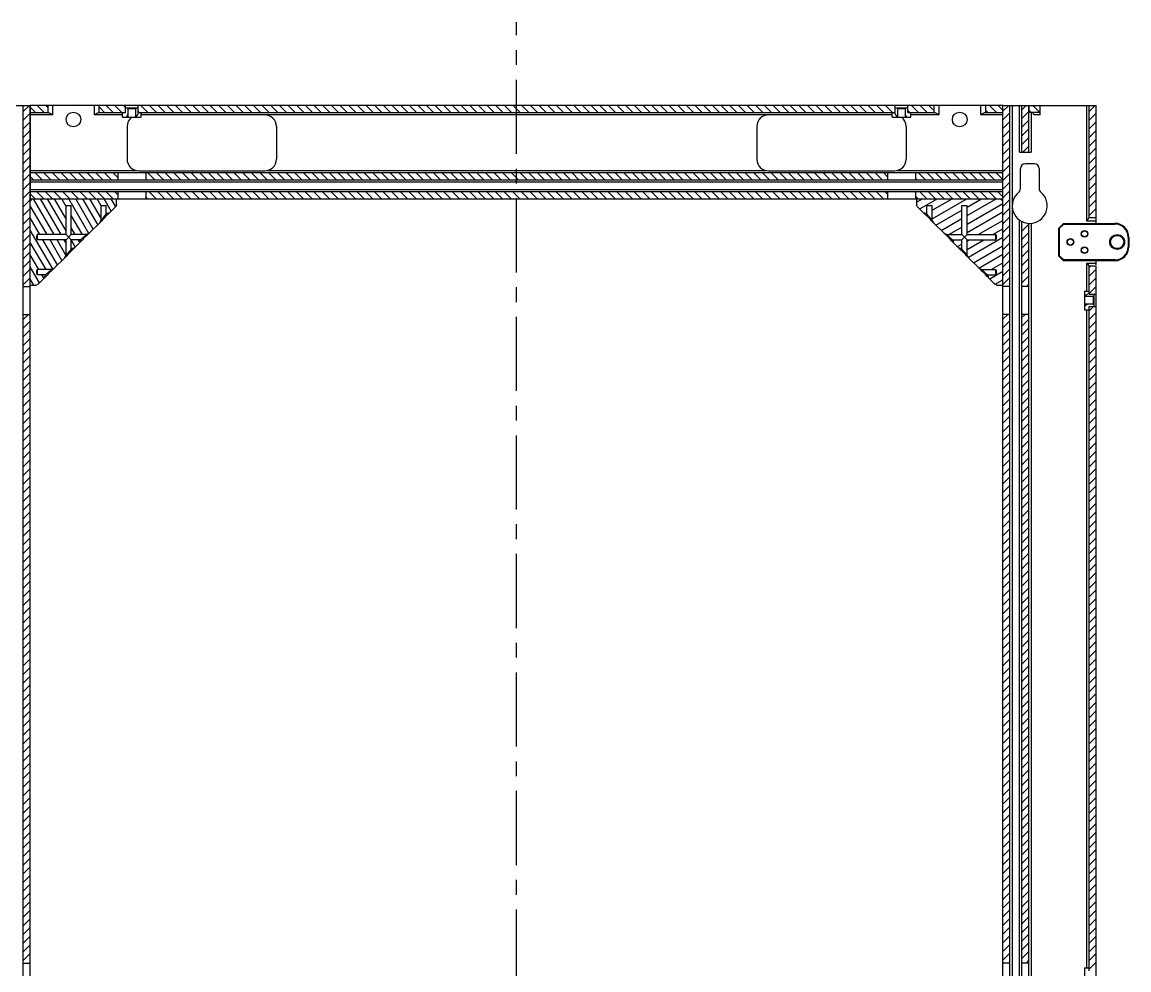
# Model space of a CAD drawing. Header units: millimetres. Extents: x -3132 to 28633, y 682 to 5849.
# Drawn here: x 14365.3 to 14839.8, y 2715.7 to 3121.9 of the extents above; entities that cross this region are included whole.
import ezdxf

# ---------------------------------------------------------------- set-up
doc = ezdxf.new("R2010")
doc.units = ezdxf.units.MM
doc.linetypes.add('CENTER', pattern=[50.8, 31.75, -6.35, 6.35, -6.35])
doc.layers.add('标准', color=3, linetype='Continuous')

msp = doc.modelspace()

# ---------------------------------------------------------------- linework, layer by layer
at = {"color": 7, "linetype": 'Continuous'}
for p, q in [((14357.654, 3086.171), (14368.754, 3086.171)), ((14365.754, 2339.171), (14365.754, 3086.171)), ((14368.754, 2339.171), (14368.754, 3086.171)), ((14368.854, 3046.171), (14368.854, 3086.171)), ((14785.654, 3086.171), (14368.854, 3086.171)), ((14376.254, 3086.171), (14376.254, 3083.171)), ((14378.254, 3086.171), (14378.254, 3082.171)), ((14396.254, 3082.171), (14396.254, 3086.171)), ((14398.254, 3083.171), (14398.254, 3086.171)), ((14409.554, 3083.171), (14409.554, 3086.171)), ((14409.564, 3083.171), (14409.564, 3085.171)), ((14409.564, 3085.171), (14414.944, 3085.171)), ((14410.604, 3084.871), (14410.304, 3085.171)), ((14410.604, 3084.871), (14410.604, 3081.171)), ((14410.604, 3084.871), (14413.904, 3084.871)), ((14413.904, 3084.871), (14414.204, 3085.171)), ((14413.904, 3084.871), (14413.904, 3081.171)), ((14414.944, 3083.171), (14414.944, 3085.171)), ((14414.954, 3083.171), (14414.954, 3086.171)), ((14739.554, 3083.171), (14739.554, 3086.171)), ((14739.564, 3083.171), (14739.564, 3085.171)), ((14739.564, 3085.171), (14744.944, 3085.171)), ((14740.604, 3084.871), (14740.304, 3085.171)), ((14740.604, 3084.871), (14740.604, 3081.171)), ((14740.604, 3084.871), (14743.904, 3084.871)), ((14743.904, 3084.871), (14744.204, 3085.171)), ((14743.904, 3084.871), (14743.904, 3081.171)), ((14744.944, 3083.171), (14744.944, 3085.171)), ((14744.954, 3083.171), (14744.954, 3086.171)), ((14756.254, 3083.171), (14756.254, 3086.171)), ((14758.254, 3086.171), (14758.254, 3082.171)), ((14776.254, 3082.171), (14776.254, 3086.171)), ((14778.254, 3086.171), (14778.254, 3083.171)), ((14785.654, 3046.171), (14785.654, 3086.171)), ((14785.754, 2339.171), (14785.754, 3086.171)), ((14785.754, 3086.171), (14825.754, 3086.171)), ((14788.754, 2339.171), (14788.754, 3086.171)), ((14789.754, 3086.171), (14789.754, 2339.171)), ((14792.854, 3066.171), (14792.854, 3086.171)), ((14793.854, 3066.171), (14793.854, 3086.171)), ((14796.854, 3066.171), (14796.854, 3086.171)), ((14796.954, 3083.171), (14796.954, 3086.171)), ((14801.754, 3082.171), (14801.754, 3086.171)), ((14821.754, 3036.671), (14821.754, 3086.171)), ((14822.754, 3037.994), (14822.754, 3086.171)), ((14825.754, 3035.671), (14825.754, 3086.171)), ((14368.854, 3083.171), (14376.522, 3083.171)), ((14378.254, 3082.171), (14368.854, 3082.171)), ((14408.254, 3082.171), (14396.254, 3082.171)), ((14397.986, 3083.171), (14409.564, 3083.171)), ((14408.254, 3081.171), (14408.254, 3083.171)), ((14408.254, 3081.171), (14416.254, 3081.171)), ((14414.944, 3083.171), (14739.564, 3083.171)), ((14416.254, 3081.171), (14416.254, 3083.171)), ((14738.254, 3082.171), (14416.254, 3082.171)), ((14738.254, 3081.171), (14738.254, 3083.171)), ((14738.254, 3081.171), (14746.254, 3081.171)), ((14744.944, 3083.171), (14756.522, 3083.171)), ((14746.254, 3081.171), (14746.254, 3083.171)), ((14758.254, 3082.171), (14746.254, 3082.171)), ((14785.654, 3082.171), (14776.254, 3082.171)), ((14777.986, 3083.171), (14785.654, 3083.171)), ((14801.754, 3083.171), (14796.954, 3083.171)), ((14797.854, 3083.171), (14797.854, 3066.171)), ((14801.754, 3082.171), (14798.954, 3082.171)), ((14410.254, 3077.171), (14410.254, 3063.171)), ((14474.254, 3077.171), (14474.254, 3063.171)), ((14680.254, 3077.171), (14680.254, 3063.171)), ((14744.254, 3077.171), (14744.254, 3063.171)), ((14792.854, 3066.171), (14797.854, 3066.171)), ((14799.254, 3061.171), (14795.254, 3061.171)), ((14368.854, 3058.271), (14414.259, 3058.271)), ((14785.654, 3057.271), (14368.854, 3057.271)), ((14406.254, 3057.271), (14406.254, 3054.271)), ((14415.254, 3058.171), (14469.254, 3058.171)), ((14418.254, 3057.271), (14418.254, 3054.271)), ((14470.249, 3058.271), (14684.259, 3058.271)), ((14685.254, 3058.171), (14739.254, 3058.171)), ((14736.254, 3057.271), (14736.254, 3054.271)), ((14740.249, 3058.271), (14785.654, 3058.271)), ((14748.254, 3057.271), (14748.254, 3054.271)), ((14793.254, 3050.536), (14793.254, 3059.171)), ((14801.254, 3059.171), (14801.254, 3050.536)), ((14368.854, 3054.271), (14785.654, 3054.271)), ((14785.654, 3053.271), (14368.854, 3053.271)), ((14368.854, 3050.171), (14785.654, 3050.171)), ((14785.654, 3049.171), (14368.854, 3049.171)), ((14406.254, 3049.171), (14406.254, 3046.171)), ((14418.254, 3049.171), (14418.254, 3046.171)), ((14736.254, 3049.171), (14736.254, 3046.171)), ((14748.254, 3049.171), (14748.254, 3046.171)), ((14368.754, 3045.171), (14369.754, 3046.171)), ((14368.854, 3046.171), (14785.654, 3046.171)), ((14384.101, 3030.824), (14384.101, 3043.171)), ((14386.328, 3043.171), (14384.101, 3043.171)), ((14386.328, 3030.824), (14386.328, 3043.171)), ((14399.101, 3037.05), (14399.101, 3043.171)), ((14401.328, 3043.171), (14399.101, 3043.171)), ((14401.328, 3039.625), (14401.328, 3043.171)), ((14401.768, 3039.184), (14405.461, 3042.878)), ((14405.754, 3043.585), (14405.461, 3042.878)), ((14405.754, 3043.585), (14405.754, 3046.171)), ((14748.754, 3046.171), (14748.754, 3043.585)), ((14749.047, 3042.878), (14748.754, 3043.585)), ((14749.047, 3042.878), (14752.741, 3039.184)), ((14753.181, 3039.625), (14753.181, 3043.171)), ((14755.408, 3043.171), (14753.181, 3043.171)), ((14755.408, 3037.05), (14755.408, 3043.171)), ((14768.181, 3030.824), (14768.181, 3043.171)), ((14770.408, 3043.171), (14768.181, 3043.171)), ((14770.408, 3030.824), (14770.408, 3043.171)), ((14784.754, 3046.171), (14785.754, 3045.171)), ((14400.214, 3038.338), (14399.101, 3037.05)), ((14400.214, 3038.338), (14401.328, 3039.625)), ((14400.215, 3038.338), (14400.497, 3038.055)), ((14753.181, 3039.625), (14754.294, 3038.338)), ((14754.294, 3038.338), (14754.011, 3038.055)), ((14755.408, 3037.05), (14754.294, 3038.338)), ((14792.854, 2379.271), (14792.854, 3037.097)), ((14825.754, 3037.994), (14822.754, 3037.994)), ((14393.141, 3030.557), (14399.368, 3036.784)), ((14755.141, 3036.784), (14761.368, 3030.557)), ((14793.854, 2379.271), (14793.854, 3036.486)), ((14796.854, 2379.271), (14796.854, 3035.681)), ((14797.854, 3035.695), (14797.854, 2379.271)), ((14809.754, 3033.671), (14811.754, 3035.671)), ((14809.754, 3021.671), (14809.754, 3033.671)), ((14810.054, 3033.546), (14809.754, 3033.671)), ((14810.054, 3033.546), (14811.879, 3035.371)), ((14810.054, 3021.795), (14810.054, 3033.546)), ((14811.754, 3035.671), (14833.754, 3035.671)), ((14811.879, 3035.371), (14811.754, 3035.671)), ((14811.879, 3035.371), (14833.754, 3035.371)), ((14825.754, 3036.671), (14821.754, 3036.671)), ((14833.754, 3035.671), (14833.754, 3035.371)), ((14371.754, 3030.824), (14371.754, 3028.597)), ((14384.101, 3030.824), (14371.754, 3030.824)), ((14384.101, 3028.597), (14371.754, 3028.597)), ((14384.101, 3028.597), (14386.328, 3030.824)), ((14386.328, 3028.597), (14384.101, 3030.824)), ((14384.101, 3022.05), (14384.101, 3028.597)), ((14392.875, 3030.824), (14386.328, 3030.824)), ((14386.328, 3024.626), (14386.328, 3028.597)), ((14390.3, 3028.597), (14386.328, 3028.597)), ((14386.768, 3024.185), (14390.74, 3028.157)), ((14391.587, 3029.711), (14390.3, 3028.597)), ((14392.875, 3030.824), (14391.587, 3029.711)), ((14391.587, 3029.711), (14391.87, 3029.428)), ((14761.634, 3030.824), (14768.181, 3030.824)), ((14764.209, 3028.597), (14761.634, 3030.824)), ((14762.921, 3029.711), (14762.639, 3029.428)), ((14763.768, 3028.157), (14767.74, 3024.185)), ((14764.209, 3028.597), (14768.181, 3028.597)), ((14768.181, 3028.597), (14770.408, 3030.824)), ((14770.408, 3028.597), (14768.181, 3030.824)), ((14768.181, 3024.625), (14768.181, 3028.597)), ((14770.408, 3030.824), (14782.754, 3030.824)), ((14770.408, 3022.05), (14770.408, 3028.597)), ((14770.408, 3028.597), (14782.754, 3028.597)), ((14782.754, 3028.597), (14782.754, 3030.824)), ((14839.454, 3029.671), (14839.454, 3025.671)), ((14839.754, 3029.671), (14839.454, 3029.671)), ((14839.754, 3029.671), (14839.754, 3025.671)), ((14386.328, 3024.626), (14384.101, 3022.05)), ((14385.214, 3023.338), (14385.498, 3023.055)), ((14769.294, 3023.338), (14768.181, 3024.625)), ((14769.295, 3023.338), (14769.011, 3023.055)), ((14770.408, 3022.05), (14769.294, 3023.338)), ((14839.754, 3025.671), (14839.454, 3025.671)), ((14378.141, 3015.557), (14384.368, 3021.784)), ((14770.141, 3021.784), (14776.368, 3015.557)), ((14810.054, 3021.795), (14809.754, 3021.671)), ((14811.754, 3019.671), (14809.754, 3021.671)), ((14811.879, 3019.971), (14810.054, 3021.795)), ((14811.879, 3019.971), (14811.754, 3019.671)), ((14833.754, 3019.671), (14811.754, 3019.671)), ((14833.754, 3019.971), (14811.879, 3019.971)), ((14821.754, 3006.671), (14821.754, 3018.671)), ((14821.754, 3018.671), (14825.754, 3018.671)), ((14825.754, 3017.899), (14825.754, 3019.671)), ((14833.754, 3019.671), (14833.754, 3019.971)), ((14371.754, 3015.824), (14371.754, 3013.597)), ((14377.875, 3015.824), (14371.754, 3015.824)), ((14375.3, 3013.597), (14371.754, 3013.597)), ((14372.047, 3009.464), (14375.741, 3013.157)), ((14375.3, 3013.597), (14376.587, 3014.711)), ((14377.875, 3015.824), (14376.587, 3014.711)), ((14376.587, 3014.71), (14376.87, 3014.428)), ((14776.634, 3015.824), (14782.754, 3015.824)), ((14777.921, 3014.711), (14776.634, 3015.824)), ((14777.921, 3014.711), (14777.638, 3014.428)), ((14777.921, 3014.711), (14779.209, 3013.597)), ((14778.768, 3013.157), (14782.461, 3009.464)), ((14779.209, 3013.597), (14782.754, 3013.597)), ((14782.754, 3013.597), (14782.754, 3015.824)), ((14822.754, 3005.361), (14822.754, 3017.348)), ((14825.754, 3017.348), (14822.754, 3017.348)), ((14825.754, 2405.671), (14825.754, 3017.348)), ((14365.754, 3008.671), (14368.754, 3008.671)), ((14368.754, 3009.171), (14371.34, 3009.171)), ((14372.047, 3009.464), (14371.34, 3009.171)), ((14783.169, 3009.171), (14782.461, 3009.464)), ((14783.169, 3009.171), (14785.754, 3009.171)), ((14788.754, 3008.671), (14785.754, 3008.671)), ((14796.854, 3008.671), (14793.854, 3008.671)), ((14820.754, 3006.671), (14820.754, 2998.671)), ((14820.754, 3006.671), (14822.754, 3006.671)), ((14824.454, 3004.321), (14820.754, 3004.321)), ((14822.754, 3005.371), (14825.754, 3005.371)), ((14822.754, 3005.361), (14824.754, 3005.361)), ((14824.454, 3004.321), (14824.754, 3004.621)), ((14824.454, 3004.321), (14824.454, 3001.021)), ((14824.754, 3005.361), (14824.754, 2999.981)), ((14824.454, 3001.021), (14820.754, 3001.021)), ((14822.754, 2715.361), (14822.754, 2999.981)), ((14822.754, 2999.981), (14824.754, 2999.981)), ((14822.754, 2999.971), (14825.754, 2999.971)), ((14824.454, 3001.021), (14824.754, 3000.721)), ((14365.754, 2996.671), (14368.754, 2996.671)), ((14788.754, 2996.671), (14785.754, 2996.671)), ((14796.854, 2996.671), (14793.854, 2996.671)), ((14820.754, 2998.671), (14822.754, 2998.671)), ((14821.754, 2716.671), (14821.754, 2998.671)), ((14365.754, 2718.671), (14368.754, 2718.671)), ((14788.754, 2718.671), (14785.754, 2718.671)), ((14796.854, 2718.671), (14793.854, 2718.671)), ((14820.754, 2716.671), (14822.754, 2716.671)), ((14820.754, 2716.671), (14820.754, 2708.671))]:
    msp.add_line(p, q, dxfattribs=at)
at = {"color": 2, "linetype": 'Continuous'}
for p, q in [((14365.754, 3083.559), (14368.366, 3086.171)), ((14370.927, 3083.171), (14368.854, 3085.243)), ((14374.639, 3083.171), (14371.639, 3086.171)), ((14376.254, 3085.267), (14375.351, 3086.171)), ((14400.625, 3083.171), (14398.254, 3085.541)), ((14404.337, 3083.171), (14401.337, 3086.171)), ((14408.05, 3083.171), (14405.05, 3086.171)), ((14409.554, 3085.378), (14408.762, 3086.171)), ((14419.187, 3083.171), (14416.187, 3086.171)), ((14422.899, 3083.171), (14419.899, 3086.171)), ((14426.611, 3083.171), (14423.611, 3086.171)), ((14430.324, 3083.171), (14427.324, 3086.171)), ((14434.036, 3083.171), (14431.036, 3086.171)), ((14437.748, 3083.171), (14434.748, 3086.171)), ((14441.46, 3083.171), (14438.46, 3086.171)), ((14445.173, 3083.171), (14442.173, 3086.171)), ((14448.885, 3083.171), (14445.885, 3086.171)), ((14452.597, 3083.171), (14449.597, 3086.171)), ((14456.31, 3083.171), (14453.31, 3086.171)), ((14460.022, 3083.171), (14457.022, 3086.171)), ((14463.734, 3083.171), (14460.734, 3086.171)), ((14467.447, 3083.171), (14464.447, 3086.171)), ((14471.159, 3083.171), (14468.159, 3086.171)), ((14474.871, 3083.171), (14471.871, 3086.171)), ((14478.584, 3083.171), (14475.584, 3086.171)), ((14482.296, 3083.171), (14479.296, 3086.171)), ((14486.008, 3083.171), (14483.008, 3086.171)), ((14489.72, 3083.171), (14486.72, 3086.171)), ((14493.433, 3083.171), (14490.433, 3086.171)), ((14497.145, 3083.171), (14494.145, 3086.171)), ((14500.857, 3083.171), (14497.857, 3086.171)), ((14504.57, 3083.171), (14501.57, 3086.171)), ((14508.282, 3083.171), (14505.282, 3086.171)), ((14511.994, 3083.171), (14508.994, 3086.171)), ((14515.707, 3083.171), (14512.707, 3086.171)), ((14519.419, 3083.171), (14516.419, 3086.171)), ((14523.131, 3083.171), (14520.131, 3086.171)), ((14526.844, 3083.171), (14523.844, 3086.171)), ((14530.556, 3083.171), (14527.556, 3086.171)), ((14534.268, 3083.171), (14531.268, 3086.171)), ((14537.981, 3083.171), (14534.981, 3086.171)), ((14541.693, 3083.171), (14538.693, 3086.171)), ((14545.405, 3083.171), (14542.405, 3086.171)), ((14549.117, 3083.171), (14546.117, 3086.171)), ((14552.83, 3083.171), (14549.83, 3086.171)), ((14556.542, 3083.171), (14553.542, 3086.171)), ((14560.254, 3083.171), (14557.254, 3086.171)), ((14563.967, 3083.171), (14560.967, 3086.171)), ((14567.679, 3083.171), (14564.679, 3086.171)), ((14571.391, 3083.171), (14568.391, 3086.171)), ((14575.104, 3083.171), (14572.104, 3086.171)), ((14578.816, 3083.171), (14575.816, 3086.171)), ((14582.528, 3083.171), (14579.528, 3086.171)), ((14586.241, 3083.171), (14583.241, 3086.171)), ((14589.953, 3083.171), (14586.953, 3086.171)), ((14593.665, 3083.171), (14590.665, 3086.171)), ((14597.377, 3083.171), (14594.377, 3086.171)), ((14601.09, 3083.171), (14598.09, 3086.171)), ((14604.802, 3083.171), (14601.802, 3086.171)), ((14608.514, 3083.171), (14605.514, 3086.171)), ((14612.227, 3083.171), (14609.227, 3086.171)), ((14615.939, 3083.171), (14612.939, 3086.171)), ((14619.651, 3083.171), (14616.651, 3086.171)), ((14623.364, 3083.171), (14620.364, 3086.171)), ((14627.076, 3083.171), (14624.076, 3086.171)), ((14630.788, 3083.171), (14627.788, 3086.171)), ((14634.501, 3083.171), (14631.501, 3086.171)), ((14638.213, 3083.171), (14635.213, 3086.171)), ((14641.925, 3083.171), (14638.925, 3086.171)), ((14645.638, 3083.171), (14642.638, 3086.171)), ((14649.35, 3083.171), (14646.35, 3086.171)), ((14653.062, 3083.171), (14650.062, 3086.171)), ((14656.774, 3083.171), (14653.774, 3086.171)), ((14660.487, 3083.171), (14657.487, 3086.171)), ((14664.199, 3083.171), (14661.199, 3086.171)), ((14667.911, 3083.171), (14664.911, 3086.171)), ((14671.624, 3083.171), (14668.624, 3086.171)), ((14675.336, 3083.171), (14672.336, 3086.171)), ((14679.048, 3083.171), (14676.048, 3086.171)), ((14682.761, 3083.171), (14679.761, 3086.171)), ((14686.473, 3083.171), (14683.473, 3086.171)), ((14690.185, 3083.171), (14687.185, 3086.171)), ((14693.898, 3083.171), (14690.898, 3086.171)), ((14697.61, 3083.171), (14694.61, 3086.171)), ((14701.322, 3083.171), (14698.322, 3086.171)), ((14705.034, 3083.171), (14702.034, 3086.171)), ((14708.747, 3083.171), (14705.747, 3086.171)), ((14712.459, 3083.171), (14709.459, 3086.171)), ((14716.171, 3083.171), (14713.171, 3086.171)), ((14719.884, 3083.171), (14716.884, 3086.171)), ((14723.596, 3083.171), (14720.596, 3086.171)), ((14727.308, 3083.171), (14724.308, 3086.171)), ((14731.021, 3083.171), (14728.021, 3086.171)), ((14734.733, 3083.171), (14731.733, 3086.171)), ((14738.445, 3083.171), (14735.445, 3086.171)), ((14739.554, 3085.774), (14739.158, 3086.171)), ((14749.582, 3083.171), (14746.582, 3086.171)), ((14753.295, 3083.171), (14750.295, 3086.171)), ((14756.254, 3083.923), (14754.007, 3086.171)), ((14782.993, 3083.171), (14779.993, 3086.171)), ((14785.654, 3084.222), (14783.705, 3086.171)), ((14785.754, 3083.682), (14788.243, 3086.171)), ((14793.854, 3084.357), (14795.668, 3086.171)), ((14801.555, 3083.171), (14798.555, 3086.171)), ((14822.754, 3083.559), (14825.366, 3086.171)), ((14365.754, 3079.846), (14368.754, 3082.846)), ((14409.945, 3081.171), (14410.604, 3082.313)), ((14414.12, 3081.171), (14415.274, 3083.171)), ((14415.474, 3083.171), (14414.954, 3083.691)), ((14740.389, 3081.171), (14739.234, 3083.171)), ((14744.564, 3081.171), (14743.904, 3082.313)), ((14745.87, 3083.171), (14744.954, 3084.086)), ((14779.281, 3083.171), (14778.254, 3084.197)), ((14785.754, 3079.97), (14788.754, 3082.97)), ((14793.854, 3080.645), (14796.854, 3083.645)), ((14793.854, 3076.933), (14796.854, 3079.933)), ((14797.842, 3083.171), (14796.954, 3084.059)), ((14822.754, 3079.846), (14825.754, 3082.846)), ((14365.754, 3076.134), (14368.754, 3079.134)), ((14365.754, 3072.422), (14368.754, 3075.422)), ((14785.754, 3076.257), (14788.754, 3079.257)), ((14785.754, 3072.545), (14788.754, 3075.545)), ((14793.854, 3073.22), (14796.854, 3076.22)), ((14822.754, 3076.134), (14825.754, 3079.134)), ((14822.754, 3072.422), (14825.754, 3075.422)), ((14365.754, 3068.71), (14368.754, 3071.71)), ((14785.754, 3068.833), (14788.754, 3071.833)), ((14793.854, 3069.508), (14796.854, 3072.508)), ((14822.754, 3068.71), (14825.754, 3071.71)), ((14365.754, 3064.997), (14368.754, 3067.997)), ((14785.754, 3065.12), (14788.754, 3068.12)), ((14794.229, 3066.171), (14796.854, 3068.796)), ((14822.754, 3064.997), (14825.754, 3067.997)), ((14365.754, 3061.285), (14368.754, 3064.285)), ((14365.754, 3057.573), (14368.754, 3060.573)), ((14785.754, 3061.408), (14788.754, 3064.408)), ((14785.754, 3057.696), (14788.754, 3060.696)), ((14822.754, 3061.285), (14825.754, 3064.285)), ((14822.754, 3057.573), (14825.754, 3060.573)), ((14365.754, 3053.86), (14368.754, 3056.86)), ((14373.84, 3054.271), (14370.84, 3057.271)), ((14377.553, 3054.271), (14374.553, 3057.271)), ((14381.265, 3054.271), (14378.265, 3057.271)), ((14384.977, 3054.271), (14381.977, 3057.271)), ((14388.69, 3054.271), (14385.69, 3057.271)), ((14392.402, 3054.271), (14389.402, 3057.271)), ((14396.114, 3054.271), (14393.114, 3057.271)), ((14399.827, 3054.271), (14396.827, 3057.271)), ((14403.539, 3054.271), (14400.539, 3057.271)), ((14406.254, 3055.267), (14404.251, 3057.271)), ((14422.1, 3054.271), (14419.1, 3057.271)), ((14425.813, 3054.271), (14422.813, 3057.271)), ((14429.525, 3054.271), (14426.525, 3057.271)), ((14433.237, 3054.271), (14430.237, 3057.271)), ((14436.95, 3054.271), (14433.95, 3057.271)), ((14440.662, 3054.271), (14437.662, 3057.271)), ((14444.374, 3054.271), (14441.374, 3057.271)), ((14448.087, 3054.271), (14445.087, 3057.271)), ((14451.799, 3054.271), (14448.799, 3057.271)), ((14455.511, 3054.271), (14452.511, 3057.271)), ((14459.224, 3054.271), (14456.224, 3057.271)), ((14462.936, 3054.271), (14459.936, 3057.271)), ((14466.648, 3054.271), (14463.648, 3057.271)), ((14470.36, 3054.271), (14467.36, 3057.271)), ((14474.073, 3054.271), (14471.073, 3057.271)), ((14477.785, 3054.271), (14474.785, 3057.271)), ((14481.497, 3054.271), (14478.497, 3057.271)), ((14485.21, 3054.271), (14482.21, 3057.271)), ((14488.922, 3054.271), (14485.922, 3057.271)), ((14492.634, 3054.271), (14489.634, 3057.271)), ((14496.347, 3054.271), (14493.347, 3057.271)), ((14500.059, 3054.271), (14497.059, 3057.271)), ((14503.771, 3054.271), (14500.771, 3057.271)), ((14507.484, 3054.271), (14504.484, 3057.271)), ((14511.196, 3054.271), (14508.196, 3057.271)), ((14514.908, 3054.271), (14511.908, 3057.271)), ((14518.62, 3054.271), (14515.62, 3057.271)), ((14522.333, 3054.271), (14519.333, 3057.271)), ((14526.045, 3054.271), (14523.045, 3057.271)), ((14529.757, 3054.271), (14526.757, 3057.271)), ((14533.47, 3054.271), (14530.47, 3057.271)), ((14537.182, 3054.271), (14534.182, 3057.271)), ((14540.894, 3054.271), (14537.894, 3057.271)), ((14544.607, 3054.271), (14541.607, 3057.271)), ((14548.319, 3054.271), (14545.319, 3057.271)), ((14552.031, 3054.271), (14549.031, 3057.271)), ((14555.744, 3054.271), (14552.744, 3057.271)), ((14559.456, 3054.271), (14556.456, 3057.271)), ((14563.168, 3054.271), (14560.168, 3057.271)), ((14566.881, 3054.271), (14563.881, 3057.271)), ((14570.593, 3054.271), (14567.593, 3057.271)), ((14574.305, 3054.271), (14571.305, 3057.271)), ((14578.017, 3054.271), (14575.017, 3057.271)), ((14581.73, 3054.271), (14578.73, 3057.271)), ((14585.442, 3054.271), (14582.442, 3057.271)), ((14589.154, 3054.271), (14586.154, 3057.271)), ((14592.867, 3054.271), (14589.867, 3057.271)), ((14596.579, 3054.271), (14593.579, 3057.271)), ((14600.291, 3054.271), (14597.291, 3057.271)), ((14604.004, 3054.271), (14601.004, 3057.271)), ((14607.716, 3054.271), (14604.716, 3057.271)), ((14611.428, 3054.271), (14608.428, 3057.271)), ((14615.141, 3054.271), (14612.141, 3057.271)), ((14618.853, 3054.271), (14615.853, 3057.271)), ((14622.565, 3054.271), (14619.565, 3057.271)), ((14626.277, 3054.271), (14623.277, 3057.271)), ((14629.99, 3054.271), (14626.99, 3057.271)), ((14633.702, 3054.271), (14630.702, 3057.271)), ((14637.414, 3054.271), (14634.414, 3057.271)), ((14641.127, 3054.271), (14638.127, 3057.271)), ((14644.839, 3054.271), (14641.839, 3057.271)), ((14648.551, 3054.271), (14645.551, 3057.271)), ((14652.264, 3054.271), (14649.264, 3057.271)), ((14655.976, 3054.271), (14652.976, 3057.271)), ((14659.688, 3054.271), (14656.688, 3057.271)), ((14663.401, 3054.271), (14660.401, 3057.271)), ((14667.113, 3054.271), (14664.113, 3057.271)), ((14670.825, 3054.271), (14667.825, 3057.271)), ((14674.538, 3054.271), (14671.538, 3057.271)), ((14678.25, 3054.271), (14675.25, 3057.271)), ((14681.962, 3054.271), (14678.962, 3057.271)), ((14685.674, 3054.271), (14682.674, 3057.271)), ((14689.387, 3054.271), (14686.387, 3057.271)), ((14693.099, 3054.271), (14690.099, 3057.271)), ((14696.811, 3054.271), (14693.811, 3057.271)), ((14700.524, 3054.271), (14697.524, 3057.271)), ((14704.236, 3054.271), (14701.236, 3057.271)), ((14707.948, 3054.271), (14704.948, 3057.271)), ((14711.661, 3054.271), (14708.661, 3057.271)), ((14715.373, 3054.271), (14712.373, 3057.271)), ((14719.085, 3054.271), (14716.085, 3057.271)), ((14722.798, 3054.271), (14719.798, 3057.271)), ((14726.51, 3054.271), (14723.51, 3057.271)), ((14730.222, 3054.271), (14727.222, 3057.271)), ((14733.934, 3054.271), (14730.934, 3057.271)), ((14736.254, 3055.663), (14734.647, 3057.271)), ((14752.496, 3054.271), (14749.496, 3057.271)), ((14756.208, 3054.271), (14753.208, 3057.271)), ((14759.921, 3054.271), (14756.921, 3057.271)), ((14763.633, 3054.271), (14760.633, 3057.271)), ((14767.345, 3054.271), (14764.345, 3057.271)), ((14771.058, 3054.271), (14768.058, 3057.271)), ((14774.77, 3054.271), (14771.77, 3057.271)), ((14778.482, 3054.271), (14775.482, 3057.271)), ((14782.195, 3054.271), (14779.195, 3057.271)), ((14785.654, 3054.523), (14782.907, 3057.271)), ((14785.754, 3053.983), (14788.754, 3056.983)), ((14822.754, 3053.86), (14825.754, 3056.86)), ((14365.754, 3050.148), (14368.754, 3053.148)), ((14370.128, 3054.271), (14368.854, 3055.544)), ((14418.388, 3054.271), (14418.254, 3054.404)), ((14748.784, 3054.271), (14748.254, 3054.8)), ((14785.754, 3050.271), (14788.754, 3053.271)), ((14822.754, 3050.148), (14825.754, 3053.148)), ((14365.754, 3046.436), (14368.754, 3049.436)), ((14370.803, 3046.171), (14368.854, 3048.12)), ((14374.516, 3046.171), (14371.516, 3049.171)), ((14378.228, 3046.171), (14375.228, 3049.171)), ((14381.94, 3046.171), (14378.94, 3049.171)), ((14385.653, 3046.171), (14382.653, 3049.171)), ((14389.365, 3046.171), (14386.365, 3049.171)), ((14393.077, 3046.171), (14390.077, 3049.171)), ((14396.79, 3046.171), (14393.79, 3049.171)), ((14400.502, 3046.171), (14397.502, 3049.171)), ((14404.214, 3046.171), (14401.214, 3049.171)), ((14406.254, 3047.843), (14404.927, 3049.171)), ((14419.063, 3046.171), (14418.254, 3046.98)), ((14422.776, 3046.171), (14419.776, 3049.171)), ((14426.488, 3046.171), (14423.488, 3049.171)), ((14430.2, 3046.171), (14427.2, 3049.171)), ((14433.913, 3046.171), (14430.913, 3049.171)), ((14437.625, 3046.171), (14434.625, 3049.171)), ((14441.337, 3046.171), (14438.337, 3049.171)), ((14445.05, 3046.171), (14442.05, 3049.171)), ((14448.762, 3046.171), (14445.762, 3049.171)), ((14452.474, 3046.171), (14449.474, 3049.171)), ((14456.187, 3046.171), (14453.187, 3049.171)), ((14459.899, 3046.171), (14456.899, 3049.171)), ((14463.611, 3046.171), (14460.611, 3049.171)), ((14467.324, 3046.171), (14464.324, 3049.171)), ((14471.036, 3046.171), (14468.036, 3049.171)), ((14474.748, 3046.171), (14471.748, 3049.171)), ((14478.46, 3046.171), (14475.46, 3049.171)), ((14482.173, 3046.171), (14479.173, 3049.171)), ((14485.885, 3046.171), (14482.885, 3049.171)), ((14489.597, 3046.171), (14486.597, 3049.171)), ((14493.31, 3046.171), (14490.31, 3049.171)), ((14497.022, 3046.171), (14494.022, 3049.171)), ((14500.734, 3046.171), (14497.734, 3049.171)), ((14504.447, 3046.171), (14501.447, 3049.171)), ((14508.159, 3046.171), (14505.159, 3049.171)), ((14511.871, 3046.171), (14508.871, 3049.171)), ((14515.584, 3046.171), (14512.584, 3049.171)), ((14519.296, 3046.171), (14516.296, 3049.171)), ((14523.008, 3046.171), (14520.008, 3049.171)), ((14526.72, 3046.171), (14523.72, 3049.171)), ((14530.433, 3046.171), (14527.433, 3049.171)), ((14534.145, 3046.171), (14531.145, 3049.171)), ((14537.857, 3046.171), (14534.857, 3049.171)), ((14541.57, 3046.171), (14538.57, 3049.171)), ((14545.282, 3046.171), (14542.282, 3049.171)), ((14548.994, 3046.171), (14545.994, 3049.171)), ((14552.707, 3046.171), (14549.707, 3049.171)), ((14556.419, 3046.171), (14553.419, 3049.171)), ((14560.131, 3046.171), (14557.131, 3049.171)), ((14563.844, 3046.171), (14560.844, 3049.171)), ((14567.556, 3046.171), (14564.556, 3049.171)), ((14571.268, 3046.171), (14568.268, 3049.171)), ((14574.981, 3046.171), (14571.981, 3049.171)), ((14578.693, 3046.171), (14575.693, 3049.171)), ((14582.405, 3046.171), (14579.405, 3049.171)), ((14586.117, 3046.171), (14583.117, 3049.171)), ((14589.83, 3046.171), (14586.83, 3049.171)), ((14593.542, 3046.171), (14590.542, 3049.171)), ((14597.254, 3046.171), (14594.254, 3049.171)), ((14600.967, 3046.171), (14597.967, 3049.171)), ((14604.679, 3046.171), (14601.679, 3049.171)), ((14608.391, 3046.171), (14605.391, 3049.171)), ((14612.104, 3046.171), (14609.104, 3049.171)), ((14615.816, 3046.171), (14612.816, 3049.171)), ((14619.528, 3046.171), (14616.528, 3049.171)), ((14623.241, 3046.171), (14620.241, 3049.171)), ((14626.953, 3046.171), (14623.953, 3049.171)), ((14630.665, 3046.171), (14627.665, 3049.171)), ((14634.377, 3046.171), (14631.377, 3049.171)), ((14638.09, 3046.171), (14635.09, 3049.171)), ((14641.802, 3046.171), (14638.802, 3049.171)), ((14645.514, 3046.171), (14642.514, 3049.171)), ((14649.227, 3046.171), (14646.227, 3049.171)), ((14652.939, 3046.171), (14649.939, 3049.171)), ((14656.651, 3046.171), (14653.651, 3049.171)), ((14660.364, 3046.171), (14657.364, 3049.171)), ((14664.076, 3046.171), (14661.076, 3049.171)), ((14667.788, 3046.171), (14664.788, 3049.171)), ((14671.501, 3046.171), (14668.501, 3049.171)), ((14675.213, 3046.171), (14672.213, 3049.171)), ((14678.925, 3046.171), (14675.925, 3049.171)), ((14682.638, 3046.171), (14679.638, 3049.171)), ((14686.35, 3046.171), (14683.35, 3049.171)), ((14690.062, 3046.171), (14687.062, 3049.171)), ((14693.774, 3046.171), (14690.774, 3049.171)), ((14697.487, 3046.171), (14694.487, 3049.171)), ((14701.199, 3046.171), (14698.199, 3049.171)), ((14704.911, 3046.171), (14701.911, 3049.171)), ((14708.624, 3046.171), (14705.624, 3049.171)), ((14712.336, 3046.171), (14709.336, 3049.171)), ((14716.048, 3046.171), (14713.048, 3049.171)), ((14719.761, 3046.171), (14716.761, 3049.171)), ((14723.473, 3046.171), (14720.473, 3049.171)), ((14727.185, 3046.171), (14724.185, 3049.171)), ((14730.898, 3046.171), (14727.898, 3049.171)), ((14734.61, 3046.171), (14731.61, 3049.171)), ((14736.254, 3048.239), (14735.322, 3049.171)), ((14749.459, 3046.171), (14748.254, 3047.375)), ((14753.171, 3046.171), (14750.171, 3049.171)), ((14756.884, 3046.171), (14753.884, 3049.171)), ((14760.596, 3046.171), (14757.596, 3049.171)), ((14764.308, 3046.171), (14761.308, 3049.171)), ((14768.021, 3046.171), (14765.021, 3049.171)), ((14771.733, 3046.171), (14768.733, 3049.171)), ((14775.445, 3046.171), (14772.445, 3049.171)), ((14779.158, 3046.171), (14776.158, 3049.171)), ((14782.87, 3046.171), (14779.87, 3049.171)), ((14785.654, 3047.099), (14783.582, 3049.171)), ((14785.754, 3046.559), (14788.754, 3049.559)), ((14822.754, 3046.436), (14825.754, 3049.436)), ((14365.754, 3042.723), (14368.754, 3045.723)), ((14365.754, 3039.011), (14368.754, 3042.011)), ((14375.924, 3030.824), (14368.754, 3043.242)), ((14378.955, 3030.824), (14370.095, 3046.171)), ((14381.986, 3030.824), (14373.126, 3046.171)), ((14384.101, 3032.412), (14376.157, 3046.171)), ((14384.101, 3037.662), (14379.188, 3046.171)), ((14384.101, 3042.912), (14382.219, 3046.171)), ((14393.804, 3031.356), (14385.25, 3046.171)), ((14395.775, 3033.191), (14388.281, 3046.171)), ((14397.697, 3035.113), (14391.312, 3046.171)), ((14399.101, 3037.931), (14394.344, 3046.171)), ((14399.106, 3043.172), (14397.375, 3046.171)), ((14403.462, 3040.878), (14400.406, 3046.171)), ((14405.383, 3042.8), (14403.437, 3046.171)), ((14748.754, 3044.686), (14751.326, 3046.171)), ((14750.1, 3041.825), (14757.626, 3046.171)), ((14755.408, 3041.253), (14763.926, 3046.171)), ((14755.408, 3037.615), (14770.226, 3046.171)), ((14770.408, 3042.638), (14776.526, 3046.171)), ((14770.408, 3039.001), (14782.826, 3046.171)), ((14770.408, 3035.364), (14785.754, 3044.224)), ((14785.754, 3042.846), (14788.754, 3045.846)), ((14785.754, 3039.134), (14788.754, 3042.134)), ((14822.754, 3042.723), (14825.754, 3045.723)), ((14822.754, 3039.011), (14825.754, 3042.011)), ((14365.754, 3035.299), (14368.754, 3038.299)), ((14372.893, 3030.824), (14368.754, 3037.992)), ((14391.08, 3030.824), (14386.328, 3039.054)), ((14752.88, 3039.793), (14753.181, 3039.967)), ((14757.018, 3034.907), (14768.181, 3041.353)), ((14759.324, 3032.601), (14768.181, 3037.715)), ((14770.408, 3031.726), (14785.754, 3040.587)), ((14775.145, 3030.824), (14785.754, 3036.949)), ((14785.754, 3035.422), (14788.754, 3038.422)), ((14825.449, 3037.994), (14825.754, 3038.299)), ((14365.754, 3031.586), (14368.754, 3034.586)), ((14378.359, 3016.106), (14368.754, 3032.742)), ((14388.048, 3030.824), (14386.328, 3033.804)), ((14762.545, 3030.824), (14768.181, 3034.078)), ((14781.445, 3030.824), (14785.754, 3033.312)), ((14785.754, 3031.71), (14788.754, 3034.71)), ((14793.854, 3036.097), (14794.118, 3036.36)), ((14793.854, 3032.385), (14796.854, 3035.385)), ((14365.754, 3027.874), (14368.754, 3030.874)), ((14375.491, 3015.824), (14368.754, 3027.492)), ((14380.402, 3017.818), (14374.179, 3028.597)), ((14382.324, 3019.74), (14377.21, 3028.597)), ((14384.06, 3021.982), (14380.241, 3028.597)), ((14384.101, 3027.162), (14383.272, 3028.597)), ((14388.089, 3025.505), (14386.328, 3028.554)), ((14389.881, 3027.65), (14389.334, 3028.597)), ((14764.396, 3028.255), (14764.988, 3028.597)), ((14770.408, 3028.089), (14771.288, 3028.597)), ((14770.408, 3024.452), (14777.588, 3028.597)), ((14770.94, 3021.122), (14785.754, 3029.675)), ((14785.754, 3027.997), (14788.754, 3030.997)), ((14793.854, 3028.673), (14796.854, 3031.673)), ((14793.854, 3024.96), (14796.854, 3027.96)), ((14365.754, 3024.162), (14368.754, 3027.162)), ((14365.754, 3020.449), (14368.754, 3023.449)), ((14766.241, 3025.684), (14768.181, 3026.803)), ((14773.159, 3018.766), (14785.754, 3026.037)), ((14785.754, 3024.285), (14788.754, 3027.285)), ((14785.754, 3020.573), (14788.754, 3023.573)), ((14793.854, 3021.248), (14796.854, 3024.248)), ((14365.754, 3016.737), (14368.754, 3019.737)), ((14372.46, 3015.824), (14368.754, 3022.242)), ((14775.49, 3016.474), (14785.754, 3022.4)), ((14780.665, 3015.824), (14785.754, 3018.763)), ((14785.754, 3016.86), (14788.754, 3019.86)), ((14793.854, 3017.536), (14796.854, 3020.536)), ((14365.754, 3013.025), (14368.754, 3016.025)), ((14372.715, 3010.132), (14368.754, 3016.992)), ((14374.637, 3012.053), (14373.746, 3013.597)), ((14780.077, 3011.848), (14785.754, 3015.126)), ((14785.754, 3013.148), (14788.754, 3016.148)), ((14793.854, 3013.823), (14796.854, 3016.823)), ((14793.854, 3010.111), (14796.854, 3013.111)), ((14822.754, 3016.737), (14823.365, 3017.348)), ((14822.754, 3013.025), (14825.754, 3016.025)), ((14365.754, 3009.313), (14368.754, 3012.313)), ((14370.239, 3009.171), (14368.754, 3011.742)), ((14782.383, 3009.542), (14785.754, 3011.488)), ((14785.754, 3009.436), (14788.754, 3012.436)), ((14788.702, 3008.671), (14788.754, 3008.723)), ((14796.126, 3008.671), (14796.854, 3009.399)), ((14822.754, 3009.313), (14825.754, 3012.313)), ((14822.754, 3005.6), (14825.754, 3008.6)), ((14820.754, 3004.536), (14822.754, 3005.691)), ((14820.754, 3000.361), (14821.896, 3001.021)), ((14822.754, 2998.176), (14824.549, 2999.971)), ((14365.754, 2994.463), (14367.962, 2996.671)), ((14785.754, 2994.586), (14787.839, 2996.671)), ((14793.854, 2995.262), (14795.263, 2996.671)), ((14793.854, 2991.549), (14796.854, 2994.549)), ((14822.754, 2994.463), (14825.754, 2997.463)), ((14365.754, 2990.751), (14368.754, 2993.751)), ((14365.754, 2987.039), (14368.754, 2990.039)), ((14785.754, 2990.874), (14788.754, 2993.874)), ((14785.754, 2987.162), (14788.754, 2990.162)), ((14793.854, 2987.837), (14796.854, 2990.837)), ((14822.754, 2990.751), (14825.754, 2993.751)), ((14822.754, 2987.039), (14825.754, 2990.039)), ((14365.754, 2983.326), (14368.754, 2986.326)), ((14785.754, 2983.449), (14788.754, 2986.449)), ((14793.854, 2984.125), (14796.854, 2987.125)), ((14822.754, 2983.326), (14825.754, 2986.326)), ((14365.754, 2979.614), (14368.754, 2982.614)), ((14785.754, 2979.737), (14788.754, 2982.737)), ((14793.854, 2980.413), (14796.854, 2983.413)), ((14822.754, 2979.614), (14825.754, 2982.614)), ((14365.754, 2975.902), (14368.754, 2978.902)), ((14365.754, 2972.189), (14368.754, 2975.189)), ((14785.754, 2976.025), (14788.754, 2979.025)), ((14785.754, 2972.313), (14788.754, 2975.313)), ((14793.854, 2976.7), (14796.854, 2979.7)), ((14793.854, 2972.988), (14796.854, 2975.988)), ((14822.754, 2975.902), (14825.754, 2978.902)), ((14822.754, 2972.189), (14825.754, 2975.189)), ((14365.754, 2968.477), (14368.754, 2971.477)), ((14785.754, 2968.6), (14788.754, 2971.6)), ((14793.854, 2969.276), (14796.854, 2972.276)), ((14822.754, 2968.477), (14825.754, 2971.477)), ((14365.754, 2964.765), (14368.754, 2967.765)), ((14785.754, 2964.888), (14788.754, 2967.888)), ((14793.854, 2965.563), (14796.854, 2968.563)), ((14822.754, 2964.765), (14825.754, 2967.765)), ((14365.754, 2961.053), (14368.754, 2964.053)), ((14785.754, 2961.176), (14788.754, 2964.176)), ((14793.854, 2961.851), (14796.854, 2964.851)), ((14793.854, 2958.139), (14796.854, 2961.139)), ((14822.754, 2961.053), (14825.754, 2964.053)), ((14365.754, 2957.34), (14368.754, 2960.34)), ((14365.754, 2953.628), (14368.754, 2956.628)), ((14785.754, 2957.463), (14788.754, 2960.463)), ((14785.754, 2953.751), (14788.754, 2956.751)), ((14793.854, 2954.426), (14796.854, 2957.426)), ((14822.754, 2957.34), (14825.754, 2960.34)), ((14822.754, 2953.628), (14825.754, 2956.628)), ((14365.754, 2949.916), (14368.754, 2952.916)), ((14785.754, 2950.039), (14788.754, 2953.039)), ((14793.854, 2950.714), (14796.854, 2953.714)), ((14822.754, 2949.916), (14825.754, 2952.916)), ((14365.754, 2946.203), (14368.754, 2949.203)), ((14785.754, 2946.326), (14788.754, 2949.326)), ((14793.854, 2947.002), (14796.854, 2950.002)), ((14822.754, 2946.203), (14825.754, 2949.203)), ((14365.754, 2942.491), (14368.754, 2945.491)), ((14785.754, 2942.614), (14788.754, 2945.614)), ((14785.754, 2938.902), (14788.754, 2941.902)), ((14793.854, 2943.289), (14796.854, 2946.289)), ((14793.854, 2939.577), (14796.854, 2942.577)), ((14822.754, 2942.491), (14825.754, 2945.491)), ((14365.754, 2938.779), (14368.754, 2941.779)), ((14365.754, 2935.066), (14368.754, 2938.066)), ((14785.754, 2935.189), (14788.754, 2938.189)), ((14793.854, 2935.865), (14796.854, 2938.865)), ((14822.754, 2938.779), (14825.754, 2941.779)), ((14822.754, 2935.066), (14825.754, 2938.066)), ((14365.754, 2931.354), (14368.754, 2934.354)), ((14785.754, 2931.477), (14788.754, 2934.477)), ((14793.854, 2932.153), (14796.854, 2935.153)), ((14822.754, 2931.354), (14825.754, 2934.354)), ((14365.754, 2927.642), (14368.754, 2930.642)), ((14785.754, 2927.765), (14788.754, 2930.765)), ((14793.854, 2928.44), (14796.854, 2931.44)), ((14793.854, 2924.728), (14796.854, 2927.728)), ((14822.754, 2927.642), (14825.754, 2930.642)), ((14365.754, 2923.929), (14368.754, 2926.929)), ((14365.754, 2920.217), (14368.754, 2923.217)), ((14785.754, 2924.053), (14788.754, 2927.053)), ((14785.754, 2920.34), (14788.754, 2923.34)), ((14793.854, 2921.016), (14796.854, 2924.016)), ((14822.754, 2923.929), (14825.754, 2926.929)), ((14822.754, 2920.217), (14825.754, 2923.217)), ((14365.754, 2916.505), (14368.754, 2919.505)), ((14785.754, 2916.628), (14788.754, 2919.628)), ((14793.854, 2917.303), (14796.854, 2920.303)), ((14822.754, 2916.505), (14825.754, 2919.505)), ((14365.754, 2912.792), (14368.754, 2915.792)), ((14785.754, 2912.916), (14788.754, 2915.916)), ((14793.854, 2913.591), (14796.854, 2916.591)), ((14822.754, 2912.792), (14825.754, 2915.792)), ((14365.754, 2909.08), (14368.754, 2912.08)), ((14785.754, 2909.203), (14788.754, 2912.203)), ((14793.854, 2909.879), (14796.854, 2912.879)), ((14793.854, 2906.166), (14796.854, 2909.166)), ((14822.754, 2909.08), (14825.754, 2912.08)), ((14365.754, 2905.368), (14368.754, 2908.368)), ((14365.754, 2901.656), (14368.754, 2904.656)), ((14785.754, 2905.491), (14788.754, 2908.491)), ((14785.754, 2901.779), (14788.754, 2904.779)), ((14793.854, 2902.454), (14796.854, 2905.454)), ((14822.754, 2905.368), (14825.754, 2908.368)), ((14822.754, 2901.656), (14825.754, 2904.656)), ((14365.754, 2897.943), (14368.754, 2900.943)), ((14785.754, 2898.066), (14788.754, 2901.066)), ((14793.854, 2898.742), (14796.854, 2901.742)), ((14822.754, 2897.943), (14825.754, 2900.943)), ((14365.754, 2894.231), (14368.754, 2897.231)), ((14785.754, 2894.354), (14788.754, 2897.354)), ((14793.854, 2895.029), (14796.854, 2898.029)), ((14822.754, 2894.231), (14825.754, 2897.231)), ((14365.754, 2890.519), (14368.754, 2893.519)), ((14365.754, 2886.806), (14368.754, 2889.806)), ((14785.754, 2890.642), (14788.754, 2893.642)), ((14785.754, 2886.929), (14788.754, 2889.929)), ((14793.854, 2891.317), (14796.854, 2894.317)), ((14793.854, 2887.605), (14796.854, 2890.605)), ((14822.754, 2890.519), (14825.754, 2893.519)), ((14822.754, 2886.806), (14825.754, 2889.806)), ((14365.754, 2883.094), (14368.754, 2886.094)), ((14785.754, 2883.217), (14788.754, 2886.217)), ((14793.854, 2883.892), (14796.854, 2886.892)), ((14822.754, 2883.094), (14825.754, 2886.094)), ((14365.754, 2879.382), (14368.754, 2882.382)), ((14785.754, 2879.505), (14788.754, 2882.505)), ((14793.854, 2880.18), (14796.854, 2883.18)), ((14822.754, 2879.382), (14825.754, 2882.382)), ((14365.754, 2875.669), (14368.754, 2878.669)), ((14785.754, 2875.792), (14788.754, 2878.792)), ((14793.854, 2876.468), (14796.854, 2879.468)), ((14793.854, 2872.756), (14796.854, 2875.756)), ((14822.754, 2875.669), (14825.754, 2878.669)), ((14365.754, 2871.957), (14368.754, 2874.957)), ((14365.754, 2868.245), (14368.754, 2871.245)), ((14785.754, 2872.08), (14788.754, 2875.08)), ((14785.754, 2868.368), (14788.754, 2871.368)), ((14793.854, 2869.043), (14796.854, 2872.043)), ((14822.754, 2871.957), (14825.754, 2874.957)), ((14822.754, 2868.245), (14825.754, 2871.245)), ((14365.754, 2864.532), (14368.754, 2867.532)), ((14785.754, 2864.656), (14788.754, 2867.656)), ((14793.854, 2865.331), (14796.854, 2868.331)), ((14822.754, 2864.532), (14825.754, 2867.532)), ((14365.754, 2860.82), (14368.754, 2863.82)), ((14785.754, 2860.943), (14788.754, 2863.943)), ((14793.854, 2861.619), (14796.854, 2864.619)), ((14822.754, 2860.82), (14825.754, 2863.82)), ((14365.754, 2857.108), (14368.754, 2860.108)), ((14785.754, 2857.231), (14788.754, 2860.231)), ((14785.754, 2853.519), (14788.754, 2856.519)), ((14793.854, 2857.906), (14796.854, 2860.906)), ((14793.854, 2854.194), (14796.854, 2857.194)), ((14822.754, 2857.108), (14825.754, 2860.108)), ((14365.754, 2853.396), (14368.754, 2856.396)), ((14365.754, 2849.683), (14368.754, 2852.683)), ((14785.754, 2849.806), (14788.754, 2852.806)), ((14793.854, 2850.482), (14796.854, 2853.482)), ((14822.754, 2853.396), (14825.754, 2856.396)), ((14822.754, 2849.683), (14825.754, 2852.683)), ((14365.754, 2845.971), (14368.754, 2848.971)), ((14785.754, 2846.094), (14788.754, 2849.094)), ((14793.854, 2846.769), (14796.854, 2849.769)), ((14822.754, 2845.971), (14825.754, 2848.971)), ((14365.754, 2842.259), (14368.754, 2845.259)), ((14785.754, 2842.382), (14788.754, 2845.382)), ((14793.854, 2843.057), (14796.854, 2846.057)), ((14793.854, 2839.345), (14796.854, 2842.345)), ((14822.754, 2842.259), (14825.754, 2845.259)), ((14365.754, 2838.546), (14368.754, 2841.546)), ((14365.754, 2834.834), (14368.754, 2837.834)), ((14785.754, 2838.669), (14788.754, 2841.669)), ((14785.754, 2834.957), (14788.754, 2837.957)), ((14793.854, 2835.632), (14796.854, 2838.632)), ((14822.754, 2838.546), (14825.754, 2841.546)), ((14822.754, 2834.834), (14825.754, 2837.834)), ((14365.754, 2831.122), (14368.754, 2834.122)), ((14785.754, 2831.245), (14788.754, 2834.245)), ((14793.854, 2831.92), (14796.854, 2834.92)), ((14822.754, 2831.122), (14825.754, 2834.122)), ((14365.754, 2827.409), (14368.754, 2830.409)), ((14785.754, 2827.532), (14788.754, 2830.532)), ((14793.854, 2828.208), (14796.854, 2831.208)), ((14822.754, 2827.409), (14825.754, 2830.409)), ((14365.754, 2823.697), (14368.754, 2826.697)), ((14785.754, 2823.82), (14788.754, 2826.82)), ((14793.854, 2824.496), (14796.854, 2827.496)), ((14793.854, 2820.783), (14796.854, 2823.783)), ((14822.754, 2823.697), (14825.754, 2826.697)), ((14365.754, 2819.985), (14368.754, 2822.985)), ((14365.754, 2816.272), (14368.754, 2819.272)), ((14785.754, 2820.108), (14788.754, 2823.108)), ((14785.754, 2816.396), (14788.754, 2819.396)), ((14793.854, 2817.071), (14796.854, 2820.071)), ((14822.754, 2819.985), (14825.754, 2822.985)), ((14822.754, 2816.272), (14825.754, 2819.272)), ((14365.754, 2812.56), (14368.754, 2815.56)), ((14785.754, 2812.683), (14788.754, 2815.683)), ((14793.854, 2813.359), (14796.854, 2816.359)), ((14822.754, 2812.56), (14825.754, 2815.56)), ((14365.754, 2808.848), (14368.754, 2811.848)), ((14785.754, 2808.971), (14788.754, 2811.971)), ((14793.854, 2809.646), (14796.854, 2812.646)), ((14822.754, 2808.848), (14825.754, 2811.848)), ((14365.754, 2805.135), (14368.754, 2808.135)), ((14365.754, 2801.423), (14368.754, 2804.423)), ((14785.754, 2805.259), (14788.754, 2808.259)), ((14785.754, 2801.546), (14788.754, 2804.546)), ((14793.854, 2805.934), (14796.854, 2808.934)), ((14793.854, 2802.222), (14796.854, 2805.222)), ((14822.754, 2805.135), (14825.754, 2808.135)), ((14822.754, 2801.423), (14825.754, 2804.423)), ((14365.754, 2797.711), (14368.754, 2800.711)), ((14785.754, 2797.834), (14788.754, 2800.834)), ((14793.854, 2798.509), (14796.854, 2801.509)), ((14822.754, 2797.711), (14825.754, 2800.711)), ((14365.754, 2793.999), (14368.754, 2796.999)), ((14785.754, 2794.122), (14788.754, 2797.122)), ((14793.854, 2794.797), (14796.854, 2797.797)), ((14822.754, 2793.999), (14825.754, 2796.999)), ((14365.754, 2790.286), (14368.754, 2793.286)), ((14785.754, 2790.409), (14788.754, 2793.409)), ((14793.854, 2791.085), (14796.854, 2794.085)), ((14793.854, 2787.372), (14796.854, 2790.372)), ((14822.754, 2790.286), (14825.754, 2793.286)), ((14365.754, 2786.574), (14368.754, 2789.574)), ((14365.754, 2782.862), (14368.754, 2785.862)), ((14785.754, 2786.697), (14788.754, 2789.697)), ((14785.754, 2782.985), (14788.754, 2785.985)), ((14793.854, 2783.66), (14796.854, 2786.66)), ((14822.754, 2786.574), (14825.754, 2789.574)), ((14822.754, 2782.862), (14825.754, 2785.862)), ((14365.754, 2779.149), (14368.754, 2782.149)), ((14785.754, 2779.272), (14788.754, 2782.272)), ((14793.854, 2779.948), (14796.854, 2782.948)), ((14822.754, 2779.149), (14825.754, 2782.149)), ((14365.754, 2775.437), (14368.754, 2778.437)), ((14785.754, 2775.56), (14788.754, 2778.56)), ((14793.854, 2776.235), (14796.854, 2779.235)), ((14822.754, 2775.437), (14825.754, 2778.437)), ((14365.754, 2771.725), (14368.754, 2774.725)), ((14785.754, 2771.848), (14788.754, 2774.848)), ((14785.754, 2768.135), (14788.754, 2771.135)), ((14793.854, 2772.523), (14796.854, 2775.523)), ((14793.854, 2768.811), (14796.854, 2771.811)), ((14822.754, 2771.725), (14825.754, 2774.725)), ((14365.754, 2768.012), (14368.754, 2771.012)), ((14365.754, 2764.3), (14368.754, 2767.3)), ((14785.754, 2764.423), (14788.754, 2767.423)), ((14793.854, 2765.099), (14796.854, 2768.099)), ((14822.754, 2768.012), (14825.754, 2771.012)), ((14822.754, 2764.3), (14825.754, 2767.3)), ((14365.754, 2760.588), (14368.754, 2763.588)), ((14785.754, 2760.711), (14788.754, 2763.711)), ((14793.854, 2761.386), (14796.854, 2764.386)), ((14822.754, 2760.588), (14825.754, 2763.588)), ((14365.754, 2756.875), (14368.754, 2759.875)), ((14785.754, 2756.999), (14788.754, 2759.999)), ((14793.854, 2757.674), (14796.854, 2760.674)), ((14793.854, 2753.962), (14796.854, 2756.962)), ((14822.754, 2756.875), (14825.754, 2759.875)), ((14365.754, 2753.163), (14368.754, 2756.163)), ((14365.754, 2749.451), (14368.754, 2752.451)), ((14785.754, 2753.286), (14788.754, 2756.286)), ((14785.754, 2749.574), (14788.754, 2752.574)), ((14793.854, 2750.249), (14796.854, 2753.249)), ((14822.754, 2753.163), (14825.754, 2756.163)), ((14822.754, 2749.451), (14825.754, 2752.451)), ((14365.754, 2745.739), (14368.754, 2748.739)), ((14785.754, 2745.862), (14788.754, 2748.862)), ((14793.854, 2746.537), (14796.854, 2749.537)), ((14822.754, 2745.739), (14825.754, 2748.739)), ((14365.754, 2742.026), (14368.754, 2745.026)), ((14785.754, 2742.149), (14788.754, 2745.149)), ((14793.854, 2742.825), (14796.854, 2745.825)), ((14822.754, 2742.026), (14825.754, 2745.026)), ((14365.754, 2738.314), (14368.754, 2741.314)), ((14785.754, 2738.437), (14788.754, 2741.437)), ((14793.854, 2739.112), (14796.854, 2742.112)), ((14793.854, 2735.4), (14796.854, 2738.4)), ((14822.754, 2738.314), (14825.754, 2741.314)), ((14365.754, 2734.602), (14368.754, 2737.602)), ((14365.754, 2730.889), (14368.754, 2733.889)), ((14785.754, 2734.725), (14788.754, 2737.725)), ((14785.754, 2731.012), (14788.754, 2734.012)), ((14793.854, 2731.688), (14796.854, 2734.688)), ((14822.754, 2734.602), (14825.754, 2737.602)), ((14822.754, 2730.889), (14825.754, 2733.889)), ((14365.754, 2727.177), (14368.754, 2730.177)), ((14785.754, 2727.3), (14788.754, 2730.3)), ((14793.854, 2727.975), (14796.854, 2730.975)), ((14822.754, 2727.177), (14825.754, 2730.177)), ((14365.754, 2723.465), (14368.754, 2726.465)), ((14785.754, 2723.588), (14788.754, 2726.588)), ((14793.854, 2724.263), (14796.854, 2727.263)), ((14822.754, 2723.465), (14825.754, 2726.465)), ((14365.754, 2719.752), (14368.754, 2722.752)), ((14368.385, 2718.671), (14368.754, 2719.04)), ((14785.754, 2719.875), (14788.754, 2722.875)), ((14788.262, 2718.671), (14788.754, 2719.163)), ((14793.854, 2720.551), (14796.854, 2723.551)), ((14795.687, 2718.671), (14796.854, 2719.839)), ((14822.754, 2719.752), (14825.754, 2722.752)), ((14822.754, 2716.04), (14825.754, 2719.04)), ((14820.754, 2716.369), (14820.928, 2716.671))]:
    msp.add_line(p, q, dxfattribs=at)
at = {"color": 7, "linetype": 'Continuous'}
for points in [[(14376.522, 3083.171), (14376.81, 3083.094), (14377.187, 3082.893), (14377.658, 3082.587), (14378.254, 3082.171)], [(14396.254, 3082.171), (14396.848, 3082.586), (14397.319, 3082.892), (14397.696, 3083.093), (14397.986, 3083.171)], [(14756.522, 3083.171), (14756.81, 3083.094), (14757.187, 3082.893), (14757.659, 3082.587), (14758.254, 3082.171)], [(14776.254, 3082.171), (14776.847, 3082.585), (14777.319, 3082.892), (14777.696, 3083.093), (14777.986, 3083.171)], [(14384.101, 3043.171), (14384.481, 3043.282), (14384.85, 3043.349), (14385.214, 3043.371)], [(14385.214, 3043.371), (14385.58, 3043.349), (14385.949, 3043.282), (14386.328, 3043.171)], [(14399.101, 3043.171), (14399.481, 3043.282), (14399.85, 3043.349), (14400.214, 3043.371)], [(14400.214, 3043.371), (14400.58, 3043.349), (14400.949, 3043.282), (14401.328, 3043.171)], [(14753.181, 3043.171), (14753.561, 3043.282), (14753.93, 3043.349), (14754.294, 3043.371)], [(14754.294, 3043.371), (14754.66, 3043.349), (14755.029, 3043.282), (14755.408, 3043.171)], [(14768.181, 3043.171), (14768.561, 3043.282), (14768.93, 3043.349), (14769.294, 3043.371)], [(14769.294, 3043.371), (14769.66, 3043.349), (14770.029, 3043.282), (14770.408, 3043.171)], [(14399.101, 3037.05), (14398.922, 3036.747), (14398.747, 3036.44), (14398.574, 3036.131), (14398.402, 3035.819)], [(14400.497, 3038.055), (14400.088, 3037.624), (14399.713, 3037.2), (14399.368, 3036.784)], [(14401.768, 3039.184), (14401.348, 3038.846), (14400.923, 3038.468), (14400.497, 3038.055)], [(14402.734, 3040.15), (14402.236, 3040.034), (14401.764, 3039.858), (14401.328, 3039.625)], [(14753.181, 3039.625), (14752.745, 3039.858), (14752.273, 3040.034), (14751.775, 3040.15)], [(14754.011, 3038.055), (14753.576, 3038.477), (14753.152, 3038.853), (14752.741, 3039.184)], [(14755.141, 3036.784), (14754.792, 3037.204), (14754.417, 3037.628), (14754.011, 3038.055)], [(14756.106, 3035.819), (14755.934, 3036.131), (14755.761, 3036.44), (14755.586, 3036.747), (14755.408, 3037.05)], [(14821.754, 3036.671), (14822.299, 3037.457), (14822.614, 3037.98), (14822.632, 3038.034)], [(14371.554, 3029.711), (14371.577, 3030.076), (14371.643, 3030.445), (14371.754, 3030.824)], [(14371.754, 3028.597), (14371.643, 3028.977), (14371.576, 3029.346), (14371.554, 3029.711)], [(14390.3, 3028.597), (14390.065, 3028.156), (14389.894, 3027.696), (14389.775, 3027.191)], [(14391.87, 3029.428), (14391.448, 3028.993), (14391.071, 3028.568), (14390.741, 3028.157)], [(14393.141, 3030.557), (14392.721, 3030.208), (14392.297, 3029.833), (14391.87, 3029.428)], [(14394.106, 3031.523), (14393.794, 3031.351), (14393.485, 3031.178), (14393.178, 3031.003), (14392.875, 3030.824)], [(14761.634, 3030.824), (14761.33, 3031.003), (14761.024, 3031.178), (14760.715, 3031.351), (14760.402, 3031.523)], [(14762.639, 3029.428), (14762.208, 3029.837), (14761.783, 3030.212), (14761.368, 3030.557)], [(14763.768, 3028.157), (14763.433, 3028.573), (14763.057, 3028.997), (14762.639, 3029.428)], [(14764.734, 3027.191), (14764.615, 3027.696), (14764.443, 3028.156), (14764.209, 3028.597)], [(14782.754, 3030.824), (14782.866, 3030.444), (14782.932, 3030.075), (14782.954, 3029.711)], [(14782.954, 3029.711), (14782.932, 3029.345), (14782.866, 3028.976), (14782.754, 3028.597)], [(14385.498, 3023.055), (14385.089, 3022.624), (14384.713, 3022.2), (14384.368, 3021.784)], [(14386.768, 3024.185), (14386.352, 3023.849), (14385.928, 3023.473), (14385.498, 3023.055)], [(14387.734, 3025.15), (14387.229, 3025.031), (14386.769, 3024.86), (14386.328, 3024.626)], [(14768.181, 3024.625), (14767.74, 3024.86), (14767.279, 3025.031), (14766.775, 3025.15)], [(14769.011, 3023.055), (14768.576, 3023.478), (14768.152, 3023.854), (14767.741, 3024.185)], [(14770.141, 3021.784), (14769.792, 3022.204), (14769.417, 3022.628), (14769.011, 3023.055)], [(14384.101, 3022.05), (14383.922, 3021.747), (14383.747, 3021.44), (14383.574, 3021.131), (14383.402, 3020.819)], [(14771.106, 3020.819), (14770.934, 3021.131), (14770.761, 3021.44), (14770.586, 3021.747), (14770.408, 3022.05)], [(14821.754, 3018.671), (14822.188, 3018.05), (14822.481, 3017.597), (14822.674, 3017.236)], [(14371.554, 3014.711), (14371.577, 3015.076), (14371.643, 3015.445), (14371.754, 3015.824)], [(14371.754, 3013.597), (14371.643, 3013.977), (14371.576, 3014.346), (14371.554, 3014.711)], [(14375.3, 3013.597), (14375.067, 3013.161), (14374.891, 3012.689), (14374.775, 3012.192)], [(14376.87, 3014.428), (14376.448, 3013.993), (14376.072, 3013.569), (14375.741, 3013.157)], [(14378.141, 3015.557), (14377.721, 3015.208), (14377.297, 3014.833), (14376.87, 3014.428)], [(14379.106, 3016.523), (14378.794, 3016.351), (14378.485, 3016.178), (14378.178, 3016.003), (14377.875, 3015.824)], [(14776.634, 3015.824), (14776.33, 3016.003), (14776.024, 3016.178), (14775.715, 3016.351), (14775.402, 3016.523)], [(14777.638, 3014.428), (14777.208, 3014.837), (14776.783, 3015.212), (14776.368, 3015.557)], [(14778.768, 3013.157), (14778.43, 3013.577), (14778.052, 3014.003), (14777.638, 3014.428)], [(14779.734, 3012.192), (14779.617, 3012.689), (14779.441, 3013.161), (14779.209, 3013.597)], [(14782.754, 3015.824), (14782.866, 3015.444), (14782.932, 3015.075), (14782.954, 3014.711)], [(14782.954, 3014.711), (14782.932, 3014.345), (14782.866, 3013.976), (14782.754, 3013.597)]]:
    msp.add_lwpolyline(points, dxfattribs=at)
for centre, radius in [((14387.254, 3080.171), 3.15), ((14767.254, 3080.171), 3.15), ((14820.754, 3031.171), 1.45), ((14820.754, 3031.171), 1.3), ((14814.692, 3027.671), 1.45), ((14814.692, 3027.671), 1.3), ((14834.754, 3027.671), 3.2), ((14834.754, 3027.671), 2.85), ((14820.754, 3024.171), 1.45), ((14820.754, 3024.171), 1.3)]:
    msp.add_circle(centre, radius, dxfattribs=at)
for centre, radius, start, end in [((14415.254, 3077.171), 5, 126.72828, 180), ((14469.254, 3077.171), 5, 0, 90), ((14685.254, 3077.171), 5, 90, 180), ((14739.254, 3077.171), 5, 0, 53.27229), ((14415.254, 3063.171), 5, 180, 270), ((14469.254, 3063.171), 5, 270, 0), ((14685.254, 3063.171), 5, 180, 270), ((14739.254, 3063.171), 5, 270, 0), ((14795.254, 3059.171), 2, 90, 180), ((14799.254, 3059.171), 2, 0, 90), ((14797.254, 3043.171), 7.5, 129.24608, 50.83329), ((14791.254, 3050.536), 2, 309.16671, 0), ((14803.254, 3050.536), 2, 180, 230.83329), ((14833.754, 3029.671), 6, 0, 90), ((14833.754, 3029.671), 5.7, 0, 90), ((14833.754, 3025.671), 6, 270, 0), ((14833.754, 3025.671), 5.7, 270, 360)]:
    msp.add_arc(centre, radius, start, end, dxfattribs=at)
msp.add_ellipse((14797.954, 3082.171), major_axis=(0, 1), ratio=1, start_param=-1.5707963, end_param=0, dxfattribs=at)
at = {"layer": '标准', "color": 1, "linetype": 'CENTER'}
msp.add_line((14577.254, 2303.448), (14577.254, 3121.893), dxfattribs=at)

doc.saveas('drawing.dxf')
